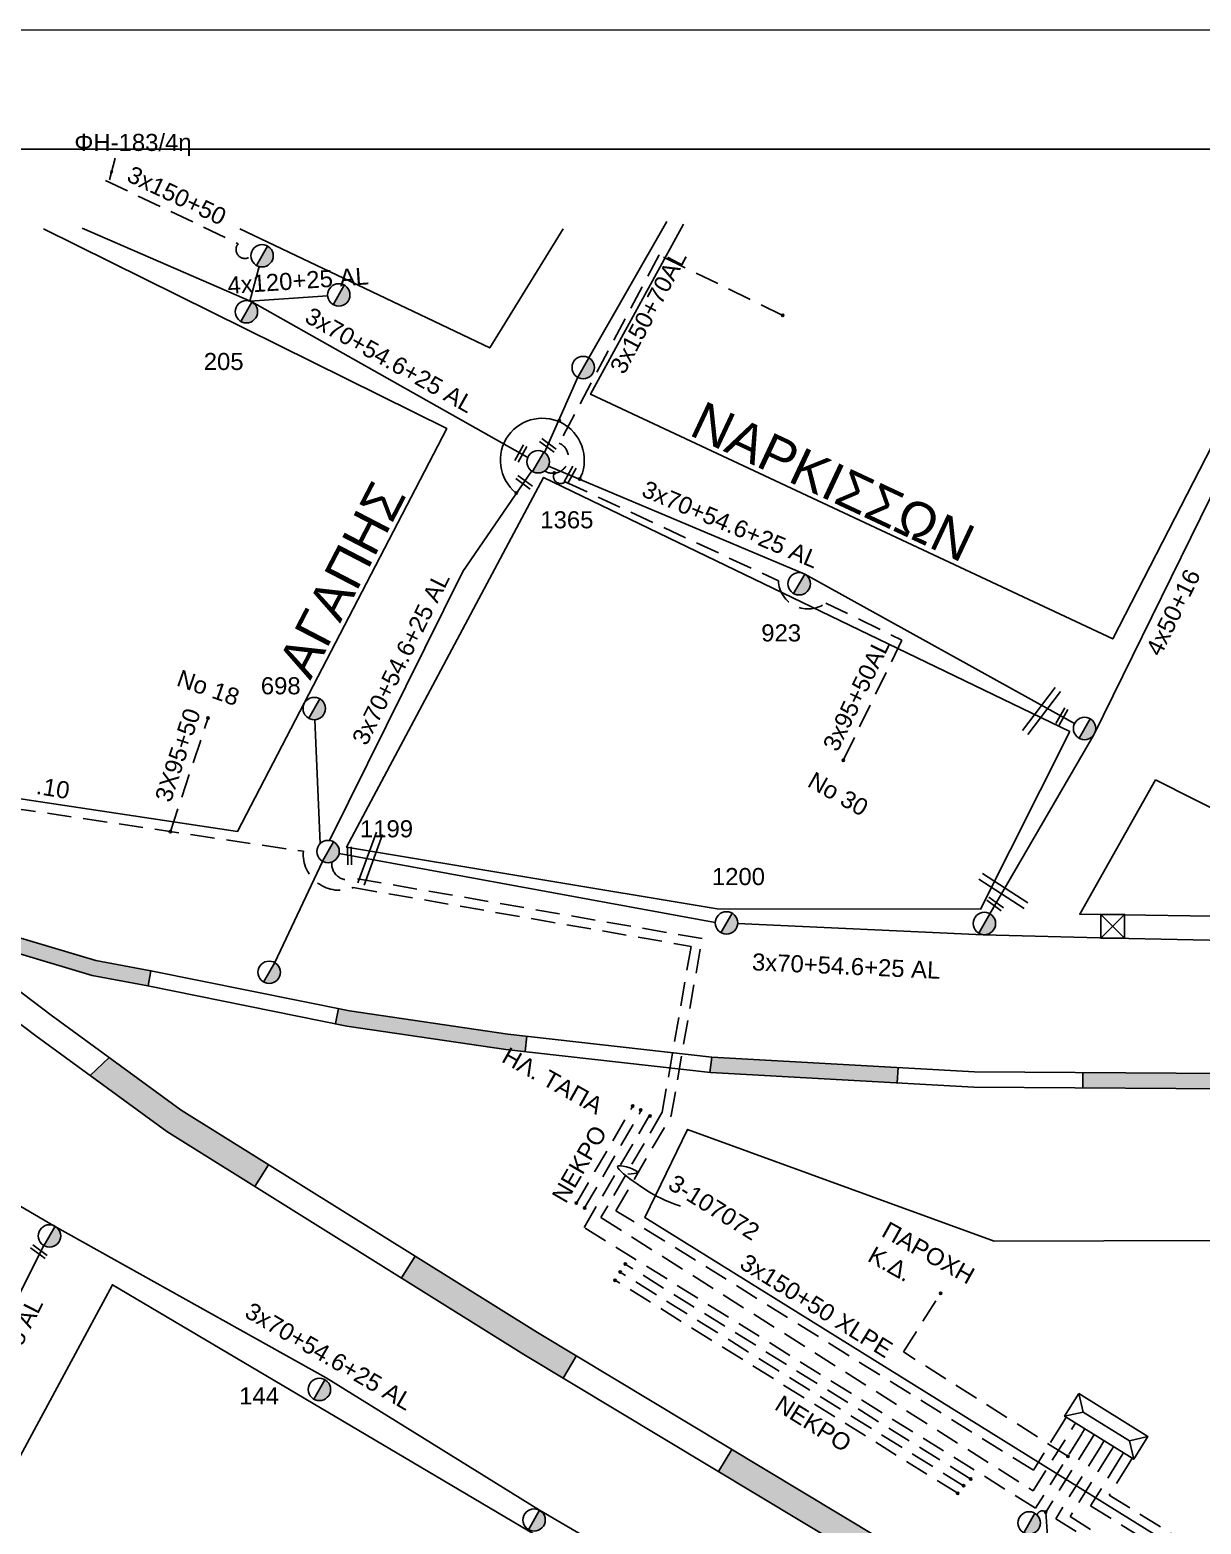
# Model space of a CAD drawing. Header units: millimetres. Extents: x 864 to 3062, y 833 to 2619.
# Drawn here: x 1958 to 2081.3, y 1703.3 to 1860.7 of the extents above; entities that cross this region are included whole.
import ezdxf
from ezdxf.enums import TextEntityAlignment as Align

# ---------------------------------------------------------------- set-up
doc = ezdxf.new("R2010")
doc.units = ezdxf.units.MM
doc.linetypes.add('DASHED', pattern=[19.05, 12.7, -6.35])
for name, color, linetype, lineweight in [('.10', 7, 'Continuous', 30), ('3x150+50', 7, 'Continuous', 30), ('3x150+50 XLPE', 7, 'SYN_LINE', 30), ('3x150+70AL', 7, 'DASHED', 30), ('3x150AL+50CU', 7, 'Continuous', 30), ('3x70+54.6+25 AL', 7, 'SYN_LINE', 30), ('3X95+50', 7, 'Continuous', 30), ('3x95+50AL', 7, 'Continuous', 30), ('4x120+25 AL', 7, 'SYN_LINE', 30), ('4x50+16', 7, 'Continuous', 30), ('text διευθύνσεων', 250, 'Continuous', 30), ('ΝΕΚΡΟ', 7, 'DASHED', 30), ('Υπόβαθρο ΔΕΗ', 7, 'Continuous', 30)]:
    doc.layers.add(name, color=color, linetype=linetype, lineweight=lineweight)
for name, color, linetype in [('TEXT ΚΑΛΩΔΙΩΝ', 7, 'Continuous'), ('Άγνωστα', 7, 'Continuous'), ('ΑΓΝΩΣΤΟ ΕΝΑΕΡΙΟ ΚΑΛΩΔΙΟ', 7, 'Continuous'), ('Επιγραφές - Σχήματα', 7, 'Continuous'), ('Μηχανική τομή', 7, 'Continuous'), ('Πλεκτός Στύλος', 7, 'Continuous'), ('Στύλος ΦΜ', 7, 'Continuous'), ('Στύλος ΦΜ @ 1', 7, 'Continuous'), ('Συνδέσεις', 7, 'Continuous'), ('Τομή', 7, 'Continuous'), ('Υποσταθμός πόλεως', 7, 'Continuous')]:
    doc.layers.add(name, color=color, linetype=linetype)
doc.styles.add('arial', font='arial.ttf')
doc.styles.get("Standard").update_dxf_attribs({"font": 'arial.ttf'})
doc.linetypes.add('SYN_LINE', pattern='A,0.5,-0.0001,["/\\/\\/\\/",Standard,S=0.1,R=0,X=0,Y=-0.05],-0.25', length=0.7501)
doc.dimstyles.new('ISO-25', dxfattribs={"dimtxt": 2.5, "dimasz": 2.5, "dimexe": 1.25, "dimexo": 0.625, "dimtad": 1, "dimtxsty": 'Standard', "dimcen": 2.5, "dimadec": 0, "dimazin": 0, "dimtfac": 1, "dimtmove": 0, "dimatfit": 3, "dimfxl": 1, "dimarcsym": 0})

# ---------------------------------------------------------------- blocks, each defined once
blk = doc.blocks.new('ΥΠΑΡΧΩΝ ΤΣΙΜΕΝΤΕΝΙΟΣ ΣΤΥΛΟΣ')
at = {"layer": 'Στύλος ΦΜ'}
blk.add_hatch(color=7, dxfattribs=at).paths.add_polyline_path([(-1.29, -2.28, 0.574793), (2.62, 0, 0.268822), (1.3, 2.27)])
at = {"layer": 'Στύλος ΦΜ', "color": 7}
blk.add_line((-1.29, -2.28), (1.3, 2.27), dxfattribs=at)
blk.add_circle((0, 0), 2.62, dxfattribs=at)
at = {"layer": 'Στύλος ΦΜ', "flags": 4}
for tag, p in [('ΑΡΙΘΜΟΣ', (-4.68, 8.05)), ('ΤΥΠΟΣ', (-4.91, 3.03))]:
    blk.add_attdef(tag, p, '', height=4, dxfattribs=at)
blk = doc.blocks.new('ΥΠΟΣΤΑΘΜΟΣ ΠΟΛΕΩΣ 8 ΑΝΑΧΩΡΗΣΕΩΝ')
at = {"layer": 'Υποσταθμός πόλεως', "linetype": 'Continuous', "ltscale": 40}
for p, q in [((-8.18, -2.82), (-8.18, -4)), ((-5.9, -2.82), (-5.9, -4)), ((-3.55, -2.82), (-3.55, -4)), ((-1.28, -2.82), (-1.28, -4)), ((1.23, -2.82), (1.23, -4)), ((3.56, -2.82), (3.56, -4)), ((6.03, -2.82), (6.03, -4)), ((8.16, -2.82), (8.16, -4))]:
    blk.add_line(p, q, dxfattribs=at)
blk.add_lwpolyline([(-8.57, 2.82), (8.57, 2.82), (8.57, -2.82), (-8.57, -2.82)], close=True, dxfattribs=at)
for points in [[(-5.75, 0), (-8.57, 2.82)], [(5.75, 0), (8.57, 2.82)], [(-8.57, -2.82), (-5.75, 0)], [(-5.75, 0), (5.75, 0)], [(8.57, -2.82), (5.75, 0)]]:
    blk.add_lwpolyline(points, dxfattribs=at)
at = {"layer": 'Υποσταθμός πόλεως', "linetype": 'SYN_LINE', "ltscale": 40, "flags": 1}
for tag, p in [('ΜΕΤΑΣΧΗΜΑΤΙΣΜΟΣ', (9.59, 1.44)), ('ΙΣΧΥΣ', (9.57, -1.35)), ('ΑΡΙΘΜΟΣ', (9.69, -4.07))]:
    blk.add_attdef(tag, p, '', height=1.8, dxfattribs=at)
blk = doc.blocks.new('STYLOS PLEKTOS')
at = {"layer": 'Πλεκτός Στύλος', "ltscale": 40}
blk.add_lwpolyline([(0, 4.96), (4.96, 4.96), (4.96, 0), (0, 0)], close=True, dxfattribs=at)
blk.add_lwpolyline([(0, 4.96), (4.96, 0), (0, 0), (4.96, 4.96)], dxfattribs=at)
blk = doc.blocks.new('ΜΗΧΑΝΙΚΗ ΤΟΜΗ')
at = {"layer": 'Μηχανική τομή', "ltscale": 40}
for p, q in [((-1.89, 0.78), (5.69, 0.78)), ((-1.89, -0.77), (5.69, -0.77))]:
    blk.add_line(p, q, dxfattribs=at)
blk = doc.blocks.new('ΤΟΜΗ')
at = {"layer": 'Τομή', "ltscale": 40}
for p, q in [((-5.68, 0), (17.06, 0)), ((-5.68, -2.77), (17.06, -2.77))]:
    blk.add_line(p, q, dxfattribs=at)
blk = doc.blocks.new('_ΣΥΝΔΕΣΗ')
at = {"layer": 'Συνδέσεις', "linetype": 'SYN_LINE', "ltscale": 40}
blk.add_hatch(color=256, dxfattribs=at).paths.add_polyline_path([(0.5, -0.01, 1), (-0.5, -0.01, 1)])
at = {"layer": 'Συνδέσεις'}
blk.add_circle((0, -0.01), 0.5, dxfattribs=at)

msp = doc.modelspace()

# ---------------------------------------------------------------- hatches: boundary and pattern name
at = {"layer": 'Υπόβαθρο ΔΕΗ', "lineweight": -3}
h = msp.add_hatch(color=256, dxfattribs=at)
h.paths.add_polyline_path([(1881.76, 1801.34), (1880.79, 1801.87), (1880, 1800.45), (1880.97, 1799.92), (1897.65, 1790.8), (1898.43, 1792.22)])
h.paths.add_polyline_path([(1917.08, 1782.03), (1915.78, 1782.75), (1915, 1781.32), (1916.32, 1780.6), (1931.8, 1772.06), (1932.33, 1771.79), (1933.36, 1773.82)])
h.paths.add_polyline_path([(1956.68, 1765.11), (1951.1, 1766.77), (1950.66, 1764.79), (1956.22, 1763.56), (1964.55, 1761.07), (1970.42, 1759.98), (1970.72, 1761.57), (1964.93, 1762.65)])
h.paths.add_polyline_path([(1991.63, 1757.34), (1990.47, 1757.58), (1990.15, 1755.99), (1991.35, 1755.74), (2008.12, 1753.28), (2010.13, 1753.05), (2010.32, 1754.67), (2008.33, 1754.89)])
h.paths.add_polyline_path([(2049.34, 1749.75), (2049.43, 1751.36), (2029.8, 1752.46), (2029.61, 1750.85), (2029.66, 1750.84)])
h.paths.add_polyline_path([(2068.89, 1750.84), (2068.88, 1749.22), (2088.45, 1749.09), (2088.46, 1750.72)])
h.paths.add_polyline_path([(2108.33, 1750.62), (2108.33, 1749), (2128.11, 1748.95), (2128.11, 1750.57)])
h.paths.add_polyline_path([(2167.98, 1748.76), (2167.99, 1750.39), (2148.24, 1750.48), (2148.23, 1748.86)])
h.paths.add_polyline_path([(2207.62, 1748.73), (2207.62, 1750.35), (2187.76, 1750.36), (2187.76, 1748.74)])
h.paths.add_polyline_path([(2226.88, 1750.34), (2226.88, 1748.71), (2246.68, 1748.7), (2246.69, 1750.32)])
h = msp.add_hatch(color=256, dxfattribs=at)
h.paths.add_polyline_path([(1972.39, 1744.63), (1981.66, 1738.84), (1983.1, 1741.13), (1973.91, 1746.87), (1966.33, 1752.41), (1964.33, 1750.53)])
h.paths.add_polyline_path([(2010.01, 1721.13), (2014.13, 1718.65), (2015.53, 1720.97), (2011.43, 1723.43), (1998.54, 1731.48), (1997.11, 1729.19)])
h.paths.add_polyline_path([(2031.92, 1711.11), (2030.52, 1708.79), (2048.08, 1698.24), (2049.47, 1700.55)])

# ---------------------------------------------------------------- linework, layer by layer
at = {"layer": '.10', "color": 133, "linetype": 'DASHED', "lineweight": -3, "ltscale": 0.2}
msp.add_lwpolyline([(1924.14, 1795.99, 1.514547), (1924.34, 1795.25), (1939.5, 1786.06), (1941.34, 1787.09), (1956.06, 1778.71), (1986.78, 1774.15, 0.559779), (1992.02, 1770.33), (2027.62, 1764.13), (2024.58, 1746.66), (2018.13, 1735.57), (2063.65, 1706.76), (2067.79, 1713.4)], format="xyb", dxfattribs=at)
at = {"layer": '3x150+50', "color": 6, "linetype": 'DASHED', "lineweight": -3, "ltscale": 0.2}
msp.add_lwpolyline([(1965.95, 1844.83), (1979.93, 1838.17, 0.947921), (1981.25, 1836.85, -62.843228)], format="xyb", dxfattribs=at)
at = {"layer": '3x150+50', "color": 173, "linetype": 'DASHED', "lineweight": -3, "ltscale": 0.2}
msp.add_lwpolyline([(2069.75, 1712.18), (2064.98, 1704.52), (2065.17, 1701.99), (2100.98, 1679.68), (2101.1, 1676.11), (2119.57, 1664.6), (2120.44, 1664.84), (2131.38, 1657.52)], dxfattribs=at)
msp.add_lwpolyline([(2064.98, 1704.52, 0.548811), (2064.06, 1704.22, 1.130407)], format="xyb", dxfattribs=at)
at = {"layer": '3x150+50 XLPE', "color": 1, "linetype": 'DASHED', "lineweight": -3, "ltscale": 0.2}
msp.add_lwpolyline([(2066.82, 1714.01), (2063.67, 1708.93), (2019.7, 1736.28), (2025.53, 1746.31), (2028.77, 1764.95), (1992.19, 1771.31, -0.595948), (1989.78, 1773.01, 0.026231)], format="xyb", dxfattribs=at)
at = {"layer": '3x150+50 XLPE', "color": 2, "linetype": 'DASHED', "lineweight": -3, "ltscale": 0.2}
for points in [[(2068.79, 1712.78), (2063.91, 1704.94), (2016.36, 1734.51), (2023.21, 1746.29)], [(2067.31, 1710.4), (2049.99, 1721.41), (2053.9, 1727.57)]]:
    msp.add_lwpolyline(points, dxfattribs=at)
at = {"layer": '3x150+70AL', "color": 6, "linetype": 'DASHED', "lineweight": -3, "ltscale": 0.2}
msp.add_lwpolyline([(2037.27, 1830.61), (2024.25, 1836.99), (2013.73, 1817.15, -1.061657), (2012.18, 1814.22, 6482.471879)], format="xyb", dxfattribs=at)
at = {"layer": '3x150AL+50CU', "color": 5, "linetype": 'DASHED', "lineweight": -3, "ltscale": 0.2}
msp.add_lwpolyline([(2070.81, 1711.52), (2066.02, 1703.82), (2111.87, 1675.25)], dxfattribs=at)
at = {"layer": '3x150AL+50CU', "color": 6, "linetype": 'DASHED', "lineweight": -3, "ltscale": 0.2}
msp.add_lwpolyline([(2071.81, 1710.91), (2067.54, 1704.05), (2105.98, 1679.52), (2107.31, 1681.62), (2121.98, 1672.23, -0.721027), (2123.89, 1671.08, -159.079876)], format="xyb", dxfattribs=at)
at = {"layer": '3x150AL+50CU', "color": 27, "linetype": 'DASHED', "lineweight": -3, "ltscale": 0.2}
msp.add_lwpolyline([(2072.85, 1710.26), (2069.7, 1705.18), (2074.38, 1702.27, 0.68308), (2074.85, 1700.86)], format="xyb", dxfattribs=at)
at = {"layer": '3x150AL+50CU', "color": 151, "linetype": 'DASHED', "lineweight": -3, "ltscale": 0.2}
msp.add_lwpolyline([(2073.76, 1709.69), (2071.66, 1706.32), (2104.8, 1685.7, -0.867114), (2105.24, 1683.44)], format="xyb", dxfattribs=at)
at = {"layer": '3x70+54.6+25 AL', "color": 6, "linetype": 'SYN_LINE', "lineweight": -3, "ltscale": 15}
msp.add_lwpolyline([(2010.42, 1815.65), (1981.36, 1832.03), (1963.5, 1839.82)], dxfattribs=at)
at = {"layer": '3x70+54.6+25 AL', "color": 6, "linetype": 'SYN_LINE', "lineweight": -3, "ltscale": 5}
msp.add_lwpolyline([(1981.13, 1832.13), (1982.12, 1835.76)], dxfattribs=at)
at = {"layer": '3x70+54.6+25 AL', "color": 1, "linetype": 'SYN_LINE', "lineweight": -3, "ltscale": 15}
for points in [[(1989.54, 1775.29), (2003.59, 1803.62), (2010.84, 1814.22)], [(2068.01, 1787.6), (2039.59, 1803.36), (2012.59, 1814.73)], [(1988.56, 1774.97), (1987.99, 1788.01)], [(1983.77, 1762.42), (1988.8, 1773.09)]]:
    msp.add_lwpolyline(points, dxfattribs=at)
at = {"layer": '3x70+54.6+25 AL', "color": 173, "linetype": 'SYN_LINE', "lineweight": -3, "ltscale": 15}
msp.add_lwpolyline([(1839, 1801.67), (1867.45, 1784.53), (1895.02, 1766.88), (1919.5, 1758.39), (1939.93, 1746.75), (1960.49, 1734.67), (1989.18, 1718.67), (2011.66, 1704.71), (2037.46, 1689.64), (2053.65, 1679.66), (2062.48, 1672.77)], dxfattribs=at)
at = {"layer": '3x70+54.6+25 AL', "color": 27, "linetype": 'SYN_LINE', "lineweight": -3, "ltscale": 15}
for points in [[(2030.17, 1766.65), (1990.54, 1773.91)], [(2099.16, 1764.42), (2072.03, 1765.01), (2058.4, 1765.36), (2032.52, 1766.54)]]:
    msp.add_lwpolyline(points, dxfattribs=at)
at = {"layer": '3x70+54.6+25 AL', "color": 133, "linetype": 'SYN_LINE', "lineweight": -3, "ltscale": 15}
msp.add_lwpolyline([(1959.46, 1732.6), (1944.92, 1703.64), (1925.75, 1672.04)], dxfattribs=at)
at = {"layer": '3X95+50', "color": 133, "linetype": 'DASHED', "lineweight": -3, "ltscale": 0.2}
msp.add_lwpolyline([(1972.77, 1776.23), (1976.74, 1788.2)], dxfattribs=at)
at = {"layer": '3x95+50AL', "color": 6, "linetype": 'DASHED', "lineweight": -3, "ltscale": 0.2}
msp.add_lwpolyline([(2013.21, 1813.99, 0.825962), (2014.37, 1813.08), (2036.81, 1802.65, 0.600954), (2041.82, 1800.31), (2049.83, 1796.4), (2043.65, 1783.74)], format="xyb", dxfattribs=at)
at = {"layer": '4x120+25 AL', "color": 6, "linetype": 'SYN_LINE', "lineweight": -3, "ltscale": 10}
msp.add_lwpolyline([(1981.13, 1832.13), (1989.33, 1832.69)], dxfattribs=at)
at = {"layer": '4x50+16', "color": 5, "lineweight": -3, "ltscale": 0.2}
msp.add_lwpolyline([(2059.09, 1767.56), (2070.05, 1786.43), (2086.36, 1819.63), (2096.04, 1841.82)], dxfattribs=at)
at = {"layer": 'Άγνωστα', "color": 7, "linetype": 'Continuous', "ltscale": 0.2}
msp.add_arc((2011.95, 1815.36), 4.42, 331.4064, 230.945, dxfattribs=at)
at = {"layer": 'ΑΓΝΩΣΤΟ ΕΝΑΕΡΙΟ ΚΑΛΩΔΙΟ', "color": 1, "lineweight": -3, "ltscale": 0.2}
for points in [[(2016.85, 1826.14), (2025.05, 1840.52)], [(2012.17, 1816.16), (2015.68, 1824.09)]]:
    msp.add_lwpolyline(points, dxfattribs=at)
at = {"layer": 'Επιγραφές - Σχήματα', "lineweight": -3}
msp.add_lwpolyline([(863.7, 1860.67), (3062.46, 1860.7), (3062.47, 841.56), (863.7, 841.54)], close=True, dxfattribs=at)
at = {"layer": 'ΝΕΚΡΟ', "lineweight": -3, "ltscale": 0.2}
for points in [[(2015.54, 1737.07), (2021.48, 1747.29)], [(2016.4, 1736.57), (2022.34, 1746.79)], [(2057.07, 1708.01), (2020.67, 1730.65)], [(2055.7, 1706.51), (2019.62, 1728.95)], [(2056.31, 1707.3), (2020.15, 1729.8)]]:
    msp.add_lwpolyline(points, dxfattribs=at)
at = {"layer": 'Υπόβαθρο ΔΕΗ', "lineweight": -3}
for points in [[(895.62, 1848.12), (2896.63, 1848.12), (2896.63, 844.79), (895.62, 844.79)], [(2067.52, 1786.77), (2012.09, 1813.55), (1991.34, 1774.58), (2030.35, 1768.1), (2058.09, 1768.06)], [(2076.55, 1781.69), (2068.55, 1767.51), (2105.7, 1766.98)], [(2106.38, 1683.54), (2124.14, 1672.32), (2156.87, 1732.29), (2105.79, 1733.21), (2059.53, 1733.08), (2027.25, 1744.85), (2022.73, 1735.58)], [(2051.8, 1678.1), (1966.67, 1728.48), (1941.14, 1681.16), (2025.98, 1632.21)]]:
    msp.add_lwpolyline(points, close=True, dxfattribs=at)
for points in [[(1952.32, 1839.75), (1925.6, 1798.26), (1956.52, 1779.76), (1979.86, 1776.25), (2001.89, 1818.68), (1959.42, 1839.75)], [(1980.1, 1839.75), (2006.42, 1827.19), (2014.15, 1839.75)], [(2094.23, 1839.72), (2072.03, 1796.53), (2017.04, 1822.31), (2026.81, 1840.23)], [(1812.14, 1838.39), (1845.83, 1819.29), (1880.97, 1799.92), (1916.32, 1780.6), (1931.8, 1772.06), (1937.59, 1769.1), (1941.47, 1767.68), (1949.41, 1765.06), (1956.22, 1763.56), (1964.55, 1761.07), (1970.41, 1759.98), (1991.35, 1755.74), (2008.12, 1753.28), (2029.66, 1750.84), (2057.4, 1749.3), (2099.94, 1749.02), (2132.97, 1748.94), (2170.24, 1748.75), (2278.57, 1748.68), (2360.71, 1748.67), (2603.56, 1746.92), (2859.78, 1743.54), (2888.18, 1743.16)], [(1815.86, 1838.14), (1846.63, 1820.7), (1881.76, 1801.34), (1917.08, 1782.03), (1933.36, 1773.82), (1938.48, 1771.02), (1942.39, 1769.7), (1948.97, 1767.41), (1956.68, 1765.11), (1964.93, 1762.65), (1970.72, 1761.57), (1991.63, 1757.34), (2008.33, 1754.89), (2029.8, 1752.46), (2057.46, 1750.92), (2099.95, 1750.64), (2132.97, 1750.56), (2170.25, 1750.38), (2278.57, 1750.3), (2360.72, 1750.29), (2603.58, 1748.54), (2859.81, 1745.16), (2888.2, 1744.78)], [(1941.47, 1767.68), (1958.6, 1754.71), (1972.39, 1744.63), (2010.01, 1721.13), (2073.88, 1682.72), (2103.77, 1664.63), (2107, 1662.44), (2110.03, 1660.72), (2114.31, 1658.17), (2122.66, 1652.38), (2141.6, 1640.55), (2169.03, 1623.49), (2185.33, 1613.24), (2188.99, 1611.08), (2198.99, 1603.85), (2215.18, 1592.07), (2221.63, 1587.79), (2224.99, 1585.28), (2231.16, 1580.97), (2247.91, 1569.09), (2265.55, 1556.49), (2313.94, 1522.43)], [(1949.41, 1765.06), (1960.22, 1756.88), (1973.91, 1746.87), (2011.43, 1723.43), (2075.28, 1685.04), (2105.22, 1666.91), (2108.43, 1664.74), (2111.39, 1663.06), (2115.77, 1660.44), (2124.15, 1654.64), (2143.03, 1642.85), (2170.46, 1625.78), (2186.74, 1615.55), (2190.47, 1613.34), (2200.58, 1606.04), (2216.72, 1594.29), (2223.19, 1590), (2226.57, 1587.47), (2232.71, 1583.18), (2249.48, 1571.3), (2267.11, 1558.7), (2315.51, 1524.63)], [(1970.72, 1761.57), (1970.42, 1759.98)], [(1990.47, 1757.58), (1990.15, 1755.99)], [(2010.32, 1754.67), (2010.13, 1753.05)], [(1964.33, 1750.53), (1966.33, 1752.41)], [(2029.8, 1752.46), (2029.61, 1750.85)], [(2049.43, 1751.36), (2049.34, 1749.75)], [(2068.89, 1750.84), (2068.88, 1749.22)], [(1981.66, 1738.84), (1983.1, 1741.13)], [(1997.11, 1729.19), (1998.54, 1731.48)], [(2014.13, 1718.65), (2015.53, 1720.97)], [(2030.52, 1708.79), (2031.92, 1711.11)]]:
    msp.add_lwpolyline(points, dxfattribs=at)
msp.add_spline([(2026.49, 1736.76), (2021.51, 1739.4), (2019.97, 1741.01), (2021.97, 1740.31), (2020.95, 1740.14)], degree=3, dxfattribs=at)

# ---------------------------------------------------------------- block references
at = {"layer": '3x150+50', "lineweight": -3, "ltscale": 0.2, "xscale": 0.5, "yscale": 0.5}
msp.add_blockref('STYLOS PLEKTOS', (2070.79, 1765.01), dxfattribs=at)
at = {"layer": 'Μηχανική τομή', "lineweight": -3, "zscale": 0.4999999999999997}
for p, xscale, yscale, rotation in [((2009.46, 1815.65), 0.2499999999999996, 0.2499999999999996, 60.7862354673692), ((2012.93, 1816.64), 0.2499999999999996, 0.2499999999999996, 143.8156078376726), ((2010.41, 1812.75), 0.2499999999999996, 0.2499999999999996, 143.8156078376726), ((2014.65, 1813.38), 0.2499999999999996, 0.2499999999999996, 60.7862354673692), ((2066.45, 1787.93), 0.2499999999999996, 0.2499999999999996, 60.7862354673692), ((1991.65, 1773.19), 0.2499999999999996, 0.2499999999999996, 91.37445947902356), ((2060.03, 1768.32), 0.2499999999999996, 0.2499999999999996, 143.8156078376726), ((1958.55, 1732.23), 0.2499999999999463, 0.2499999999999463, 323.6831095231367)]:
    msp.add_blockref('ΜΗΧΑΝΙΚΗ ΤΟΜΗ', p, dxfattribs=dict(at, xscale=xscale, yscale=yscale, rotation=rotation))
at = {"layer": 'Στύλος ΦΜ @ 1', "lineweight": -3, "ltscale": 40, "xscale": 0.4499999999998181, "yscale": 0.4499999999998181, "zscale": 0.4499999999998181}
for p in [(1982.43, 1836.9), (1990.51, 1832.77), (2016.26, 1825.12), (2069.07, 1787.09), (2058.51, 1766.54), (1983.18, 1761.4), (1960.04, 1733.62), (2063.23, 1703.38)]:
    msp.add_blockref('ΥΠΑΡΧΩΝ ΤΣΙΜΕΝΤΕΝΙΟΣ ΣΤΥΛΟΣ', p, dxfattribs=at)
at = {"layer": 'Στύλος ΦΜ @ 1', "lineweight": -3, "ltscale": 40}
ref = msp.add_blockref('ΥΠΑΡΧΩΝ ΤΣΙΜΕΝΤΕΝΙΟΣ ΣΤΥΛΟΣ', (1980.78, 1831), dxfattribs=dict(at, xscale=0.4499999999998181, yscale=0.4499999999998181, zscale=0.4499999999998181))
ref.add_attrib('ΤΥΠΟΣ', '205', (1976.29, 1824.86), dxfattribs={"layer": 'Στύλος ΦΜ', "height": 1.8, "flags": 4})
ref = msp.add_blockref('ΥΠΑΡΧΩΝ ΤΣΙΜΕΝΤΕΝΙΟΣ ΣΤΥΛΟΣ', (2011.51, 1815.19), dxfattribs=dict(at, xscale=0.4499999999998181, yscale=0.4499999999998181, zscale=0.4499999999998181))
ref.add_attrib('ΤΥΠΟΣ', '1365', (2011.74, 1808.18), dxfattribs={"layer": 'Στύλος ΦΜ', "height": 1.8, "flags": 4})
ref = msp.add_blockref('ΥΠΑΡΧΩΝ ΤΣΙΜΕΝΤΕΝΙΟΣ ΣΤΥΛΟΣ', (2039, 1802.34), dxfattribs=dict(at, xscale=0.4499999999998181, yscale=0.4499999999998181, zscale=0.4499999999998181))
ref.add_attrib('ΤΥΠΟΣ', '923', (2035.01, 1796.26), dxfattribs={"layer": 'Στύλος ΦΜ', "height": 1.8, "flags": 4})
ref = msp.add_blockref('ΥΠΑΡΧΩΝ ΤΣΙΜΕΝΤΕΝΙΟΣ ΣΤΥΛΟΣ', (1987.93, 1789.19), dxfattribs=dict(at, xscale=0.4499999999998232, yscale=0.4499999999998232, zscale=0.4499999999998232))
ref.add_attrib('ΤΥΠΟΣ', '698', (1982.3, 1790.69), dxfattribs={"layer": 'Στύλος ΦΜ', "height": 1.8, "flags": 4})
ref = msp.add_blockref('ΥΠΑΡΧΩΝ ΤΣΙΜΕΝΤΕΝΙΟΣ ΣΤΥΛΟΣ', (1989.38, 1774.12), dxfattribs=dict(at, xscale=0.4499999999998437, yscale=0.4499999999998437, zscale=0.4499999999998437))
ref.add_attrib('ΤΥΠΟΣ', '1199', (1992.74, 1775.62), dxfattribs={"layer": 'Στύλος ΦΜ', "height": 1.8, "flags": 4})
ref = msp.add_blockref('ΥΠΑΡΧΩΝ ΤΣΙΜΕΝΤΕΝΙΟΣ ΣΤΥΛΟΣ', (2031.35, 1766.6), dxfattribs=dict(at, xscale=0.4499999999997647, yscale=0.4499999999997647, zscale=0.4499999999997647))
ref.add_attrib('ΤΥΠΟΣ', '1200', (2029.81, 1770.59), dxfattribs={"layer": 'Στύλος ΦΜ', "height": 1.8, "flags": 4})
ref = msp.add_blockref('ΥΠΑΡΧΩΝ ΤΣΙΜΕΝΤΕΝΙΟΣ ΣΤΥΛΟΣ', (1988.47, 1717.45), dxfattribs=dict(at, xscale=0.4499999999998123, yscale=0.4499999999998123, zscale=0.4499999999998123))
ref.add_attrib('ΤΥΠΟΣ', '144', (1980.01, 1715.87), dxfattribs={"layer": 'Στύλος ΦΜ', "height": 1.8, "flags": 4})
ref = msp.add_blockref('ΥΠΑΡΧΩΝ ΤΣΙΜΕΝΤΕΝΙΟΣ ΣΤΥΛΟΣ', (2011.08, 1703.69), dxfattribs=dict(at, xscale=0.4499999999998412, yscale=0.4499999999998412, zscale=0.4499999999998412))
ref.add_attrib('ΤΥΠΟΣ', '339', (2006.35, 1698.29), dxfattribs={"layer": 'Στύλος ΦΜ', "height": 1.8, "flags": 4})
at = {"layer": 'Συνδέσεις', "lineweight": -3, "xscale": 0.25, "yscale": 0.25, "zscale": 0.25}
for p in [(2037.27, 1830.61), (2013.73, 1819.51), (2013.21, 1814), (2015.9, 1813.38), (2009.2, 1811.9), (1976.74, 1788.2), (2043.65, 1783.74), (1972.77, 1776.23), (2021.48, 1747.3), (2022.32, 1746.89), (2023.3, 1746.25), (2015.54, 1737.08), (2016.4, 1736.57), (2020.68, 1730.66), (2019.62, 1728.96), (2020.15, 1729.81), (2053.9, 1727.58), (2067.31, 1710.41), (2056.32, 1707.31), (2057.07, 1708.02), (2055.7, 1706.51), (2064.98, 1704.52)]:
    msp.add_blockref('_ΣΥΝΔΕΣΗ', p, dxfattribs=at)
at = {"layer": 'Τομή', "lineweight": -3, "xscale": 0.2499999999999994, "yscale": 0.2499999999999994, "zscale": 0.2499999999999994}
for p, rotation in [((2065.67, 1789.86), 232.7584609122502), ((1994.64, 1774.58), 249.8135529150283), ((2059.51, 1771.03), 326.9178200037727)]:
    msp.add_blockref('ΤΟΜΗ', p, dxfattribs=dict(at, rotation=rotation))
at = {"layer": 'Υποσταθμός πόλεως', "lineweight": -3, "xscale": 0.5, "yscale": 0.5, "zscale": 0.5, "rotation": 328.1144431942628}
msp.add_blockref('ΥΠΟΣΤΑΘΜΟΣ ΠΟΛΕΩΣ 8 ΑΝΑΧΩΡΗΣΕΩΝ', (2071.35, 1713.55), dxfattribs=at)

# ---------------------------------------------------------------- texts
at = {"layer": 'text διευθύνσεων', "color": 7, "lineweight": -3}
for s, rotation, p in [('ΝΑΡΚΙΣΣΩΝ', 334.8889, (2042.56, 1813.11)), ('ΑΓΑΠΗΣ', 62.5607, (1990.82, 1802.79))]:
    msp.add_text(s, height=4, rotation=rotation, dxfattribs=at).set_placement(p, align=Align.MIDDLE_CENTER)
at = {"layer": 'TEXT ΚΑΛΩΔΙΩΝ', "linetype": 'Continuous', "lineweight": -3, "ltscale": 0.2}
for s, rotation, p in [('3x150+50', 334.5298, (1973.45, 1843.25)), ('3x150+70AL', 62.0577, (2023.1, 1830.98)), ('4x120+25 AL', 3.9198, (1986.22, 1834.28)), ('3x70+54.6+25 AL', 330.5885, (1995.88, 1825.91)), ('3x70+54.6+25 AL', 337.1626, (2031.78, 1808.6)), ('3x70+54.6+25 AL', 63.6161, (1997.04, 1794.47)), ('4x50+16', 63.8368, (2078.39, 1799.33)), ('3x95+50AL', 63.9949, (2045.03, 1790.67)), ('3X95+50', 71.6238, (1973.55, 1784.29)), ('.10', 350.6201, (1960.42, 1780.81)), ('3x70+54.6+25 AL', 357.3863, (2043.96, 1762.06)), ('ΝΕΚΡΟ', 59.8366, (2015.85, 1741.2)), ('3-107072', 328.1144, (2030.04, 1736.63)), ('3x150+50 XLPE', 328.1144, (2040.82, 1726.27)), ('3x70+54.6+25 AL', 63.3487, (1954.17, 1718.06)), ('3x70+54.6+25 AL', 329.706, (1989.49, 1720.94)), ('ΝΕΚΡΟ', 328.1144, (2040.5, 1713.85))]:
    msp.add_text(s, height=1.8, rotation=rotation, dxfattribs=at).set_placement(p, align=Align.MIDDLE_CENTER)
at = {"layer": 'Άγνωστα', "lineweight": -3, "ltscale": 40, "insert": (1962.66, 1849.74), "char_height": 1.8, "width": 27.758, "attachment_point": 1, "line_spacing_factor": 3, "style": 'arial'}
msp.add_mtext('ΦΗ-183/4η', dxfattribs=at)
at = {"layer": 'Άγνωστα', "lineweight": -3, "ltscale": 40, "char_height": 1.8, "width": 27.758, "attachment_point": 1, "style": 'arial'}
for s, insert, rotation in [('No 18', (1973.9, 1793.34), 340.7418), ('No 30', (2040.63, 1782.62), 330.6804), ('ΗΛ. ΤΑΠΑ', (2008.42, 1753.6), 330.6804), ('ΠΑΡΟΧΗ\\PΚ.Δ.', (2048.43, 1735.23), 330.6804)]:
    msp.add_mtext(s, dxfattribs=dict(at, insert=insert, rotation=rotation))

# ---------------------------------------------------------------- leaders
at = {"layer": 'Επιγραφές - Σχήματα', "lineweight": -3, "ltscale": 40}
msp.add_leader([(1966.35, 1844.9), (1966.96, 1847.17)], dimstyle='ISO-25', override={"dimasz": 1, "dimtad": 0}, dxfattribs=at)

doc.saveas('drawing.dxf')
